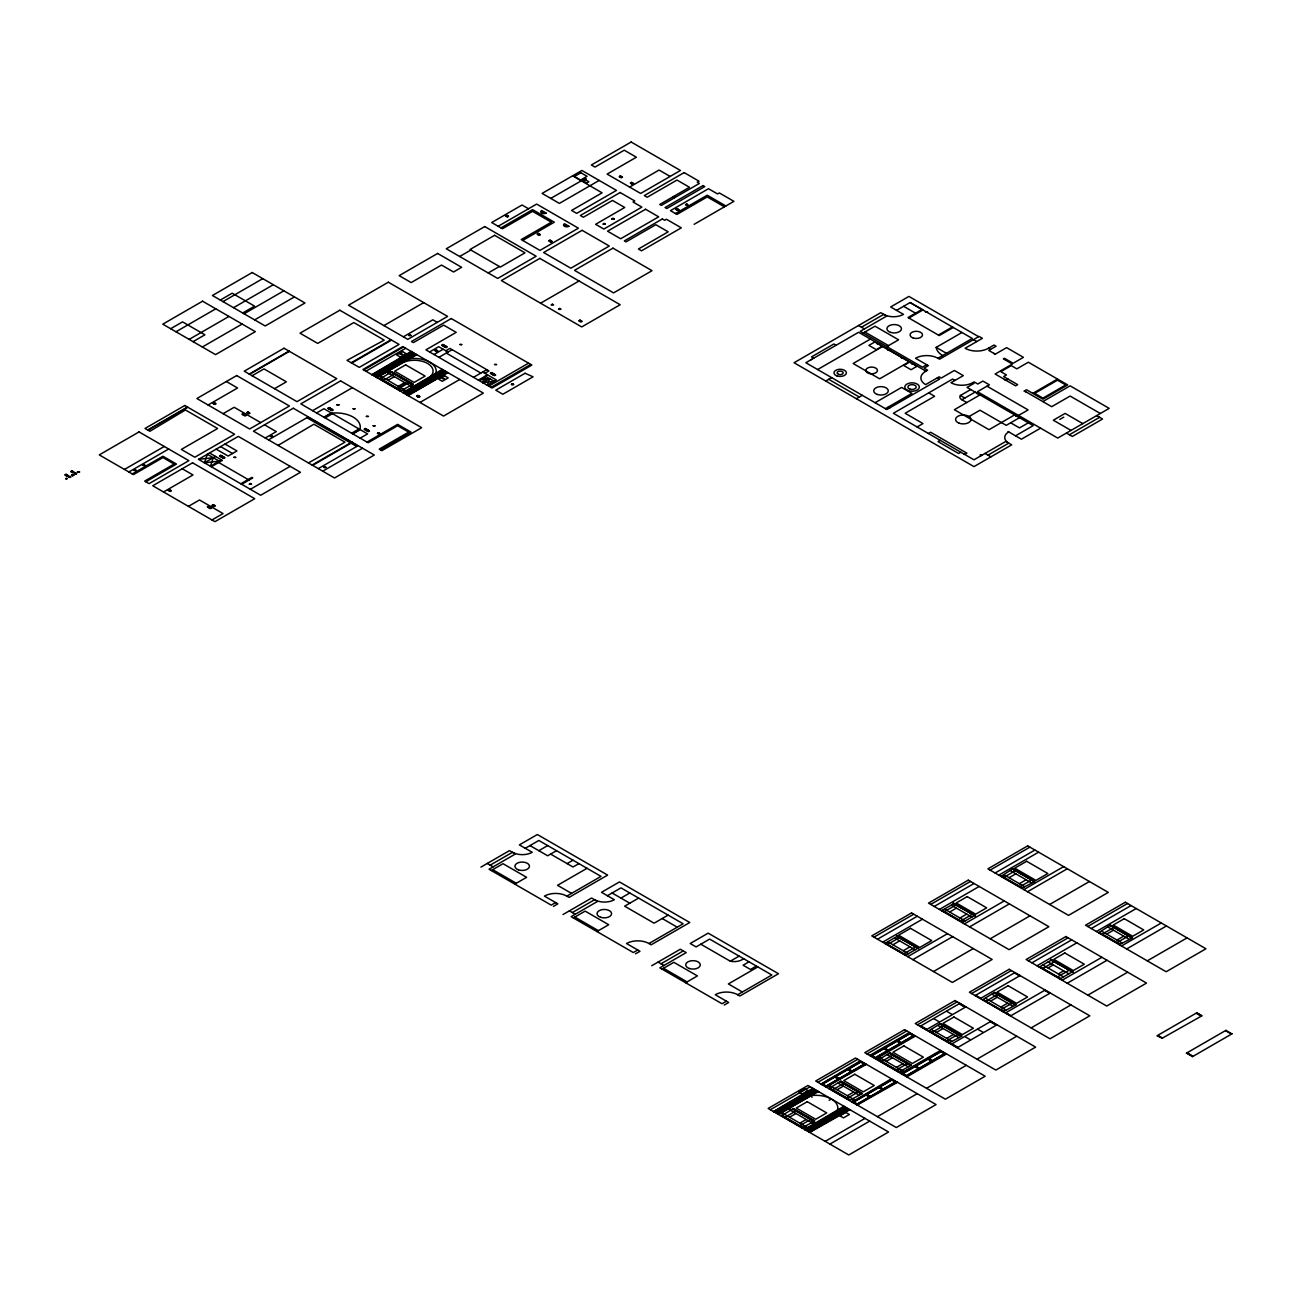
<?xml version="1.0" encoding="UTF-8"?>
<svg xmlns="http://www.w3.org/2000/svg" width="1297" height="1297" viewBox="0 0 1297 1297"><rect width="100%" height="100%" fill="white"/><g stroke="black" fill="none" stroke-linecap="round" stroke-linejoin="round"><path stroke-width="1.5" d="M375.563 374.039L375.336 375.644L378.108 375.514M376.422 374.541L376.649 372.936L380.524 371.672L382.696 369.434L386.555 368.186L389.1 369.645L373.633 374.671L377.022 376.633L385.712 367.7L386.555 368.186M381.61 370.553L381.123 373.763M382.453 371.039L382.696 369.434L387.414 368.672L387.171 370.277M391.078 368.024L388.289 368.17L388.533 366.565M389.376 367.051L389.619 365.446L393.494 364.181L395.666 361.96L399.525 360.696L402.07 362.171L390.462 365.932L388.289 368.17L389.619 365.446L399.054 363.906L401.227 361.685M394.58 363.079L394.093 366.289M395.423 363.565L395.666 361.96L400.384 361.182L400.141 362.787M417.245 354.94L411.652 352.719L404.048 360.534L401.259 360.679L401.503 359.074M414.197 354.194L405.977 359.918L401.259 360.679L402.589 357.956L412.495 353.206M413.095 355.297L413.338 353.692L407.534 355.589L407.063 358.799M408.393 356.075L408.62 354.47L413.338 353.692L412.008 356.416L402.589 357.956L400.416 360.193M406.658 392.002L406.415 393.607L409.204 393.461M407.501 392.488L407.744 390.883L417.666 386.133M412.219 391.726L412.705 388.5M413.548 389.003L413.792 387.398L418.509 386.619L418.266 388.225L404.729 392.618L408.117 394.58L446.136 372.628L448.34 372.888M419.628 384.512L419.385 386.117L422.173 385.971M420.471 384.998L420.714 383.393L430.62 378.643M425.189 384.236L425.675 381.026M426.518 381.513L426.762 379.908L431.463 379.146L431.236 380.751M432.598 377.022L432.355 378.627L435.127 378.481M433.441 377.508L433.684 375.903L437.543 374.655L439.715 372.417L443.59 371.153L446.136 372.628L430.653 377.654L434.057 379.599L442.747 370.666L443.59 371.153M438.159 376.746L438.629 373.536M439.472 374.022L439.715 372.417L444.433 371.655L444.19 373.26M777.179 1110.881L776.935 1112.486L779.708 1112.356M778.022 1111.367L778.265 1109.762L782.123 1108.513L784.296 1106.276L788.171 1105.028L790.716 1106.487L775.233 1111.513L778.622 1113.458L787.328 1104.525L788.171 1105.028M782.74 1110.605L783.21 1107.395M784.053 1107.881L784.296 1106.276L789.014 1105.514L788.771 1107.119M792.678 1104.866L789.905 1104.995L790.132 1103.39M790.992 1103.877L791.235 1102.272L795.093 1101.023L797.266 1098.786L801.141 1097.538L803.67 1098.997L792.078 1102.774L789.905 1104.995L794.623 1104.233L802.827 1098.51M795.71 1103.115L796.18 1099.905M797.023 1100.391L799.195 1098.17L801.984 1098.024L800.654 1100.748L791.235 1102.272L789.905 1104.995L793.764 1103.747L797.266 1098.786L801.984 1098.024L801.741 1099.629M818.845 1091.766L813.251 1089.561L805.648 1097.375L802.859 1097.505L803.102 1095.9M803.945 1096.403L804.189 1094.798L814.094 1090.047M808.663 1095.625L809.15 1092.414M809.993 1092.901L810.236 1091.296L814.938 1090.534L814.711 1092.139M808.274 1128.828L808.031 1130.433L810.803 1130.303M809.117 1129.314L809.36 1127.709L819.266 1122.975M813.835 1128.552L814.305 1125.342M815.148 1125.828L815.391 1124.223L820.109 1123.461L819.866 1125.066L806.329 1129.46L809.717 1131.422L818.407 1122.489L821.795 1124.434L819.866 1125.066M821.228 1121.338L820.985 1122.943L823.773 1122.813M822.087 1121.84L822.314 1120.235L832.236 1115.485M826.789 1121.062L827.275 1117.852M828.118 1118.338L828.361 1116.733L833.079 1115.971L832.836 1117.576M834.198 1113.864L833.955 1115.469L836.743 1115.323M835.041 1114.35L835.284 1112.745L845.19 1107.995M839.759 1113.572L840.245 1110.362M841.088 1110.864L841.331 1109.259L846.033 1108.481L845.806 1110.086M380.28 373.277L380.037 374.882L376.179 376.146M386.328 369.791L386.084 371.396L382.21 372.644L380.037 374.882L375.336 375.644L376.649 372.936L386.084 371.396L388.257 369.159M393.25 365.786L393.007 367.391L389.149 368.656L386.603 367.181M399.298 362.301L399.054 363.906L395.18 365.17L393.007 367.391L388.289 368.17L392.634 363.695L400.384 361.182L399.054 363.906L396.266 364.052M406.22 358.312L405.977 359.918L402.102 361.166M412.251 354.811L412.008 356.416L409.236 356.562M411.376 391.224L411.133 392.829L407.274 394.093M417.423 387.738L417.18 389.343L413.305 390.608L411.133 392.829L406.415 393.607L407.744 390.883L417.18 389.343L419.353 387.122M424.346 383.75L424.103 385.355L420.228 386.603M430.377 380.248L430.15 381.853L426.275 383.118L424.103 385.355L419.385 386.117L420.714 383.393L430.15 381.853L432.323 379.632M437.3 376.26L437.073 377.865L433.198 379.113M445.276 372.142L443.104 374.379L443.347 372.774M781.88 1110.119L781.653 1111.724L777.778 1112.972M787.928 1106.633L787.684 1108.238L783.826 1109.486L781.653 1111.724L776.935 1112.486L778.265 1109.762L787.684 1108.238L789.857 1106.001M794.85 1102.628L794.623 1104.233L790.748 1105.498M800.898 1099.143L800.654 1100.748L797.882 1100.877M807.82 1095.138L807.577 1096.743L803.718 1098.008M813.868 1091.652L813.624 1093.258L809.75 1094.506L807.577 1096.743L802.859 1097.505L804.189 1094.798L813.624 1093.258L815.797 1091.02M812.976 1128.066L812.749 1129.671L808.874 1130.919M819.023 1124.58L818.78 1126.185L814.921 1127.433L812.749 1129.671L808.031 1130.433L809.36 1127.709L818.78 1126.185L820.952 1123.948M825.946 1120.576L825.703 1122.181L821.844 1123.445L819.299 1121.97L834.765 1116.944L831.377 1114.998L822.687 1123.932L821.844 1123.445M831.993 1117.09L831.75 1118.695L827.875 1119.943L825.703 1122.181L820.985 1122.943L822.314 1120.235L831.75 1118.695L833.922 1116.458M838.916 1113.085L838.673 1114.69L834.798 1115.955M844.947 1109.6L844.72 1111.205L840.845 1112.469L838.673 1114.69L833.955 1115.469L835.284 1112.745L844.72 1111.205L846.892 1108.967M222.63 457.63L222.792 456.706L221.9 457.209L223.506 457.128L221.9 457.209M445.925 347.45L446.087 346.51M491.514 372.742L490.639 373.26L492.244 373.163L490.639 373.26M550.917 241.923L551.079 240.999L550.204 241.518L551.809 241.42M204.472 462.802L207.342 454.258L219.274 461.148L204.472 462.802L215.529 456.431M926.139 1029.834L965.925 1006.861M928.344 1031.099L940.438 1023.625L961.952 1036.044L948.982 1043.015M920.092 1026.332L959.877 1003.375M957.235 1047.781L997.02 1024.808M980.305 998.56L1020.091 975.587M982.51 999.841L994.588 992.351L1016.102 1004.77L1003.148 1011.741M951.187 1044.296L990.973 1021.323M1014.919 972.604L975.149 995.577M1010.509 1015.989L1050.294 993.032M1045.139 990.049L1005.353 1013.022M1162.42 1038.103L1157.037 1035.768L1196.823 1012.795L1201.979 1015.778L1162.42 1038.103L1158.14 1035.638M1192.365 1056.715L1232.15 1033.741M1186.317 1053.229L1226.103 1030.256M482.792 382.68L485.305 376.13L494.141 381.237L482.792 382.68L489.715 378.692L487.218 385.241L496.346 379.956L482.646 372.044M390.478 365.932L400.384 361.182L397.595 361.328L392.164 366.905L389.83 367.278M405.361 357.81L402.589 357.956L401.259 360.679L407.534 355.589M402.346 359.561L413.338 353.692L410.565 353.838M779.124 1110.248L778.476 1111.594L780.794 1111.237L784.296 1106.276L787.084 1106.13M791.446 1104.104L792.094 1102.758M797.477 1100.618L798.141 1099.272L801.984 1098.024L799.811 1100.261L792.078 1102.758L794.25 1100.537L801.984 1098.024L797.623 1102.499L789.905 1104.995M810.836 1093.403L813.624 1093.258L814.938 1090.534L807.22 1093.047L802.859 1097.505L805.064 1095.268M777.746 1113.977L816.64 1091.507L805.032 1095.284L814.938 1090.534L812.165 1090.68M379.859 373.033L377.508 373.423L376.86 374.768L379.194 374.395L381.367 372.158L384.155 372.028M385.89 369.548L383.539 369.921L382.907 371.266L385.225 370.91L387.414 368.672L386.084 371.396L383.296 371.542M392.164 366.905L392.829 365.543M395.877 363.792L398.195 363.419L398.86 362.058M405.783 358.069L405.118 359.431L402.8 359.788M408.831 356.302L411.165 355.929L411.83 354.567M780.794 1111.237L782.966 1109L785.755 1108.854M787.506 1106.39L785.155 1106.763L784.507 1108.108L786.841 1107.751L789.014 1105.514L787.684 1108.238L784.912 1108.368M793.764 1103.747L794.429 1102.385M799.811 1100.261L800.476 1098.899M807.399 1094.895L806.734 1096.257L804.399 1096.63M810.447 1093.128L812.765 1092.771L813.43 1091.409M443.104 374.379L444.433 371.655L441.661 371.785M379.664 379.178L391.759 371.688L413.273 384.107L400.303 391.094M371.866 374.671L411.198 351.438M402.962 392.618L442.293 369.402M781.28 1116.02L793.359 1108.53L814.873 1120.948L801.903 1127.92M773.466 1111.513L812.814 1088.28M828.799 1088.572L840.878 1081.098L862.392 1093.517L849.438 1100.488M820.985 1084.065L860.333 1060.849M804.562 1129.46L843.909 1106.228M875.702 1058.952L915.487 1035.979M877.907 1060.233L889.985 1052.742L911.499 1065.161L898.529 1072.133M869.655 1055.466L909.44 1032.493M852.08 1102.012L891.428 1078.796M906.781 1076.899L946.567 1053.926M900.75 1073.413L940.536 1050.44M407.728 392.602L410.744 390.867M411.165 391.11L408.15 392.845M413.759 389.116L416.791 387.381M417.212 387.625L414.181 389.359M420.682 385.112L423.714 383.377M424.135 383.62L421.103 385.371M426.729 381.626L429.745 379.891M430.166 380.134L427.151 381.869M433.652 377.638L436.667 375.887M437.089 376.13L434.073 377.881M439.699 374.136L442.715 372.401M443.136 372.644L440.121 374.395M809.328 1129.444L812.344 1127.693M812.765 1127.936L809.75 1129.687M815.375 1125.958L818.391 1124.207M818.812 1124.45L815.797 1126.201M822.298 1121.954L825.314 1120.219M825.735 1120.462L822.72 1122.197M828.329 1118.468L831.361 1116.717M831.782 1116.96L828.751 1118.711M835.252 1114.463L838.284 1112.729M838.705 1112.972L835.673 1114.707M841.299 1110.978L844.315 1109.243M844.736 1109.486L841.721 1111.221M65.32 474.734L66.617 474.734M67.687 475.723L67.12 475.95M67.233 478.463L65.644 478.771L66.779 479.128M69.017 476.874L69.876 476.793M134.434 470.26L135.731 470.26M213.178 403.027L214.491 403.027M214.443 403.432L215.545 403.626M168.61 490.007L169.923 490.007M242.458 413.97L243.771 413.97M243.512 414.57L244.809 414.57M244.566 415.186L245.879 415.186M247.192 412.446L248.051 412.349M219.955 455.766L221.252 455.766M222.322 456.382L220.847 456.349M270.797 436.278L272.111 436.278M272.078 436.684L271.543 436.894M207.763 506.657L209.076 506.657M209.66 507.727L210.292 507.662M212.497 505.133L213.048 505.019M328.352 408.036L329.665 408.036M329.325 408.604L328.368 408.442M409.333 335.372L410.646 335.372M582.288 180.056L584.655 179.813M583.342 179.44L585.693 179.213M584.396 178.84L585.693 178.84M583.569 180.445L582.304 180.445M324.282 467.163L325.596 467.163M325.579 467.568L324.331 467.585M435.143 350.255L436.457 350.255M436.538 350.676L437.057 350.79M364.603 428.967L365.916 428.967M442.212 344.986L443.509 344.986M364.619 429.372L366.97 429.583M366.954 429.972L365.689 429.972M444.547 345.991L444.158 346.169M619.658 176.408L620.955 176.408M417.115 395.893L418.412 395.893M419.482 396.882L418.169 396.882M630.845 182.861L632.142 182.861M631.639 183.461L633.212 183.477M603.51 223.943L604.807 223.943M483.716 378.302L485.029 378.302M484.511 378.902L486.083 378.919M492.86 374.233L494.173 374.233M560.401 309.351L559.785 309.578M676.207 209.06L677.52 209.06M678.574 210.049L677.277 210.049M579.24 320.618L580.553 320.618M379.194 374.395L382.696 369.434L385.468 369.305M385.241 370.91L387.414 368.672L384.625 368.818M397.595 361.328L399.525 360.696M398.211 363.419L400.384 361.182L396.023 365.657L388.289 368.17M411.165 355.929L413.338 353.692L408.977 358.167L401.259 360.679M786.841 1107.735L789.014 1105.514L786.225 1105.644M812.765 1092.771L814.938 1090.534L810.593 1095.008L802.859 1097.505M374.476 375.157L376.649 372.936L379.437 372.79M387.446 367.683L389.619 365.446L392.407 365.3M404.048 360.534L402.962 361.652L399.557 359.691M405.572 393.121L407.744 390.883L410.533 390.737M418.542 385.631L420.714 383.393L423.503 383.247M431.512 378.14L433.684 375.903L443.104 374.379L439.245 375.627L437.073 377.865L432.355 378.627L433.684 375.903L436.457 375.757M776.092 1111.999L778.265 1109.762L781.037 1109.632M788.203 1104.023L794.007 1102.142M799.195 1098.17L801.141 1097.538M802.016 1097.019L804.189 1094.798L806.961 1094.652M805.648 1097.375L804.562 1098.494L801.173 1096.532M807.172 1129.946L809.36 1127.709L812.133 1127.579M820.142 1122.456L822.314 1120.235L825.103 1120.089M833.112 1114.966L835.284 1112.745L838.057 1112.599M835.657 1116.441L844.347 1107.508L805.453 1129.963M243.836 414.375L243.479 414.521M443.412 345.44L442.99 345.456M677.147 209.644L678.574 209.676M492.86 374.606L495.243 374.833M65.839 478.528L66.698 478.317M169.745 490.542L170.977 490.623M821.876 1084.584L896.292 1127.547L936.077 1104.574L855.469 1058.028L815.683 1081.001L821.876 1084.584L860.77 1062.113M871.876 1055.726L909.878 1033.774M825.265 1086.546L864.159 1064.075M875.264 1057.671L913.266 1035.719M170.669 328.725L182.537 321.867L204.926 334.804L193.075 341.646M220.328 300.061L232.179 293.203L254.585 306.141L242.717 312.982M222.987 301.601L262.772 278.628M175.97 331.789L215.756 308.816M233.541 307.681L273.327 284.724M189.167 339.392L228.953 316.436M244.095 313.777L283.881 290.804M202.348 347.012L242.134 324.039M254.634 319.873L294.435 296.9M505.619 215.772L506.511 215.27M506.349 216.388L507.565 215.691M506.673 216.388L507.565 215.869M507.403 216.794L508.278 216.291M71.935 470.892L70.735 471.589L72.827 472.789L74.026 472.092L71.935 470.892L71.059 471.589M71.773 471.995L72.664 471.492M65.904 475.577L67.104 474.88M71.773 472.189L72.989 471.492M498.178 226.278L536.634 204.067L578.413 228.191L539.957 250.402L521.232 239.588L551.371 222.192L532.581 211.346L502.458 228.742L491.693 222.533L522.043 205.007L528.528 208.752M72.827 472.611L73.702 472.092M147.663 430.004L187.449 407.031M148.036 430.215L187.822 407.258M550.755 198.409L581.267 180.802M71.74 475.367L73.507 475.367L71.74 475.367L72.616 475.869M74.659 473.664L75.534 473.146M500.982 227.899L532.581 209.644L554.322 222.192L522.707 240.448M75.534 474.167L76.426 473.664M249.235 374.087L289.02 351.114M249.608 374.298L289.393 351.325M252.121 375.741L263.972 368.899L286.378 381.821L274.51 388.678M459.689 256.498L470.892 250.029M208.087 404.988L237.562 387.981L226.359 381.513M599.182 180.429L559.396 203.402L542.114 193.415L581.899 170.458L616.464 190.4L576.679 213.373L571.588 210.438L602.1 192.831L572.625 175.808M213.762 403.853L214.962 403.156M620.242 177.251L621.441 176.554M124.463 469.433L164.265 446.46M223.116 413.662L234.173 407.29L260.697 422.595M538.109 234.53L538.985 234.011M538.109 234.708L539.309 234.011M128.889 471.978L168.675 449.005M539.147 235.13L540.038 234.627M383.912 325.596L423.697 302.623M143.918 464.845L143.043 465.347L144.81 465.347M631.412 183.704L632.628 183.007M132.278 473.94L162.936 456.252L176.489 464.067L145.831 481.771M629.612 187.076L659.071 170.053L670.127 176.441M488.207 272.954L499.394 266.501M243.042 414.813L244.241 414.116M244.079 415.413L245.295 414.716M247.776 413.289L248.975 412.592M549.15 240.902L550.041 240.399M549.879 241.518L551.079 240.82M351.228 362.755L391.013 339.782M351.746 363.063L391.532 340.09M403.367 336.831L432.841 319.808L437.267 322.369M198.506 459.365L238.291 436.392L300.466 472.286L260.681 495.259L198.506 459.365L213.308 457.695L210.438 466.255L221.495 459.868M363.679 369.953L403.464 346.98M365.9 371.218L405.685 348.261M220.539 456.609L221.738 455.912M221.576 457.209L222.792 456.512M163.519 491.985L192.994 474.961L182.229 468.752M222.63 457.825L223.83 457.128M223.83 457.306L222.954 457.825L224.559 457.728M673.808 197.793L674.699 197.274M169.194 490.85L170.41 490.153M211.314 466.758L222.371 460.386L209.547 452.977M372.158 374.849L411.052 352.379M372.45 375.011L443.558 416.061L483.343 393.088L402.735 346.558L362.949 369.515L372.45 375.011L412.381 352.119M372.758 375.19L411.652 352.719L410.76 352.217M372.969 375.303L412.754 352.33M265.269 437.997L276.31 431.625L264.523 424.816M312.609 410.663L352.395 387.69M376.065 377.087L415.04 354.681L403.432 358.442M415.332 354.843L376.438 377.314M268.511 439.878L307.843 417.164L357.648 445.909L318.316 468.622M376.73 377.476L415.624 355.021M377.022 377.654L415.915 355.183M316.581 412.965L323.958 408.717L331.319 412.965L323.958 417.212M328.935 408.879L330.135 408.182M329.973 409.479L331.189 408.782M429.599 351.973L438.726 346.688L448.016 352.054M676.791 209.903L677.991 209.206M685.789 204.699L686.68 204.196M331.902 409.398L330.297 409.479M331.027 410.095L332.227 409.398M442.78 345.813L443.996 345.115M383.507 380.378L394.256 374.152M686.68 205.218L687.556 204.699M435.727 351.098L436.943 350.401M443.833 346.429L445.033 345.732M675.478 213.551L707.238 195.215L725.85 205.964M444.871 347.029L446.087 346.331M324.25 417.391L331.61 413.143A24.416 14.089 0 0 1 359.901 429.469L352.541 433.717M387.916 380.378L394.256 376.714M434.025 354.519L443.152 349.25M325.125 417.893L332.502 413.646M278.077 445.406L313.89 424.216L344.986 442.164L308.443 462.932M445.811 350.774L449.929 348.39L488.985 370.942L484.851 373.325M438.889 357.324L452.15 349.671M188.422 506.349L199.479 499.977L223.052 513.58L211.995 519.967M540.59 303.206L579.046 280.995M398.244 386.328L404.583 382.664M396.687 389.003L408.782 382.031M398.244 388.873L408.993 382.664M240.788 483.781L251.845 477.393L252.737 477.912L241.68 484.284M694.122 224.316L733.907 201.343L719.316 192.929L717.549 193.95L708.486 188.714L670.468 210.665L676.953 214.41L707.238 196.917L724.326 206.79M403.254 392.796L442.147 370.326M403.545 392.959L442.439 370.504M403.837 393.137L442.747 370.666L441.855 370.164M208.347 507.5L209.563 506.803M209.401 508.1L210.6 507.403M213.081 505.976L214.281 505.279M407.242 395.082L416.807 385.647L420.196 387.608L418.266 388.225M407.534 395.261L446.427 372.79M407.825 395.439L446.719 372.969M408.117 395.601L447.011 373.131M250.37 489.309L290.155 466.336M351.649 433.214L359.026 428.967M352.833 433.895L360.209 429.647L367.57 433.895L360.209 438.143M417.683 396.736L418.899 396.039M365.187 429.81L366.386 429.112M366.224 430.409L367.44 429.712M368.153 430.328L366.548 430.409M367.278 431.026L368.478 430.328M368.316 431.431L368.478 430.507M419.969 402.443L459.754 379.47M312.123 465.056L351.909 442.082M312.642 465.347L352.427 442.39M473.502 377.33L486.764 369.661M366.986 442.066L397.628 424.362L411.036 432.112L380.394 449.8M487.51 374.849L478.366 380.134L489.715 378.692M579.824 321.461L581.04 320.764M322.726 471.184L362.512 448.211M491.352 373.86L492.568 373.163M484.3 379.146L485.5 378.448M492.406 374.46L493.606 373.763M493.444 375.076L494.66 374.379M488.758 386.133L528.544 363.16M490.979 387.398L530.765 364.441M861.467 327.217L883.711 314.377A13.959 8.058 0 0 0 903.458 314.377L890.65 306.967L908.921 296.413L978.619 336.669M896.535 310.372L910.089 302.558L972.28 338.452L937.942 358.264A15.84 9.144 0 0 0 915.552 358.264L928.36 365.673L924.096 368.137L927.631 370.18L925.636 371.331A16.261 9.387 0 0 0 925.636 384.609L939.125 376.811L941.265 378.043L954.381 370.472L963.298 375.627L950.993 382.728A15.532 8.966 0 0 0 972.799 382.647L974.128 381.885L977.808 384.009L982.883 381.075L989.368 384.82L977.435 391.71L1057.752 438.078L1109.178 408.377L1070.122 385.841L1042.869 401.567M863.235 333.005L875.021 326.195L898.594 339.814L886.808 346.607M817.613 369.548L870.384 339.084M922.021 309.448L908.03 317.522L939.255 335.566L953.279 327.476M908.905 318.041L922.913 309.951L910.089 302.541M825.735 381.026L831.62 377.622M938.38 335.048L952.371 326.974M942.66 355.556A22.681 13.1 0 0 1 936.175 347.385L961.952 332.502M856.377 398.73L862.278 395.326M926.739 364.733L922.475 367.197L860.284 331.302L886.662 316.079L880.776 312.674L794.056 362.738L973.982 466.612L1011.692 444.839L1005.807 441.434L973.982 459.803L893.374 413.273L952.614 379.064L954.965 380.426M875.102 402.719L901.626 387.414L911.937 393.364L885.397 408.685M937.942 358.264L939.563 359.204L979.057 336.409L982.38 338.322L965.13 348.277A16.456 9.501 0 0 0 988.411 348.277L994.021 345.034L996.08 346.234L988.784 350.449L995.269 354.194M993.794 353.335L994.977 354.357L1006.618 347.628L1023.414 357.34L1013.103 363.29L1004.397 358.264L1003.375 358.864L1012.357 364.052L995.123 374.006L1015.6 385.841L1017.659 384.642L1003.667 376.568L1006.472 374.946L1000.798 371.672L1011.255 365.624L1016.848 368.867L1028.343 362.22L1067.69 384.933L1042.934 399.233L1026.511 389.749L1024.144 391.11L1025.911 391.791M966.751 402.556L961.888 399.752A6.534 3.778 0 0 1 960.412 395.488L970.74 389.538M961.888 399.752L975.149 392.083M917.092 426.972L922.978 423.568L905.144 413.273L934.618 396.266L928.733 392.861M1004.397 379.373L1005.58 380.394L1007.947 379.032M980.013 394.888L954.381 409.706L989.011 429.696L1014.643 414.894M928.425 433.522L930.646 432.241L966.897 453.172L964.676 454.453M967.643 417.358L980.013 410.209L1006.245 425.351L1019.507 417.699M940.228 440.332L938.023 441.596L958.645 453.512L960.866 452.231M1032.769 393.364L1057.525 379.064M1018.534 415.445L1028.116 409.917L987.001 386.182M963.947 454.031L964.319 454.242M1028.343 422.806L1019.507 427.913L1010.671 422.806M1015.535 435.824L1033.206 425.611L967.043 387.414L974.047 383.361L972.799 382.647M987.974 455.134L1008.758 443.136A13.748 7.944 0 0 1 1008.742 431.901M1040.583 428.156L1021.42 439.213L1008.012 431.479M1059.795 419.45L1063.783 417.148M1069.393 434.754L1099.597 417.31M480.928 867.109L509.51 850.605L515.395 853.993L489.034 869.233L551.209 905.128L555.635 902.582M490.201 865.148L512.461 852.291A13.959 8.058 0 0 0 532.208 852.291L519.384 844.898L537.363 834.522L607.644 875.102L569.043 897.394L566.838 896.114A15.84 9.144 0 0 0 544.432 896.114L557.84 903.847L553.414 906.408M525.269 848.303L538.839 840.472L601.014 876.383L566.838 896.114M491.239 870.498L503.025 863.705L526.598 877.307L514.812 884.116M538.839 850.686L547.674 845.579M556.51 850.686L547.674 855.793L529.987 845.579M567.097 863.607L572.998 860.203M578.916 863.607L573.015 867.012L550.625 854.091M587.022 868.293L557.548 885.316L571.539 893.39M563.044 914.515L591.627 898.01L597.528 901.415L571.15 916.639L633.325 952.549L637.751 949.988M572.317 912.553L594.577 899.713A13.959 8.058 0 0 0 614.324 899.713L601.5 892.304L619.48 881.928L689.761 922.507L651.159 944.8L648.954 943.519A15.84 9.144 0 0 0 626.548 943.519L639.956 951.268L635.546 953.814M607.401 895.708L620.955 887.878L683.13 923.788L648.954 943.519M573.355 917.919L585.142 911.11L608.715 924.729L596.928 931.522M620.955 898.091L629.791 892.985M638.643 898.091L624.635 906.181L654.11 923.188L668.101 915.115M651.743 965.73L680.325 949.226L686.226 952.614L659.849 967.854L722.024 1003.748L726.45 1001.203M661.032 963.768L683.276 950.928M662.054 969.118L673.84 962.325L697.429 975.928L685.627 982.737M700.818 944.2L730.276 961.207L739.128 956.116M749.001 961.807L743.1 965.211L750.477 969.459L756.362 966.07M757.837 966.913L728.363 983.937L742.37 992.01M737.653 994.734L771.845 975.004L709.654 939.093L696.1 946.923L690.199 943.519L708.178 933.143L778.476 973.723L739.857 996.015L737.653 994.734A15.84 9.144 0 0 0 715.247 994.734L728.655 1002.484L724.245 1005.029M873.967 937.164L913.753 914.19M930.711 904.414L970.496 881.441M990.114 870.109L1029.899 847.152M877.485 939.223L917.271 916.249M934.245 906.457L974.031 883.484M995.107 873.011L1034.893 850.038M882.657 942.189L922.443 919.216M939.401 909.44L979.186 886.467M998.803 875.135L1038.589 852.161M884.878 943.47L896.73 936.612L918.762 948.561L896.665 935.802L896.73 936.612M941.606 910.705L953.473 903.863L975.506 915.812L953.392 903.052L953.473 903.863M1001.008 876.415L1012.811 868.747L1034.909 881.522L1021.647 888.315M887.748 944.362L898.951 937.893M944.475 911.596L955.678 905.144M1003.894 877.307L1015.081 870.838M892.903 944.783L899.68 940.876M949.647 912.034L956.424 908.111M1009.05 877.729L1015.827 873.821M903.215 950.733L909.991 946.826M959.958 917.984L966.735 914.077M1019.361 883.679L1026.138 879.771M903.96 953.717L915.163 947.248M960.688 920.967L971.891 914.498M1020.107 886.662L1031.293 880.193M905.501 955.37L917.368 948.529M962.244 922.621L974.096 915.763M907.705 956.651L947.507 933.678M964.449 923.902L1004.235 900.929M1023.852 889.596L1063.637 866.623M1027.532 891.72L1067.334 868.747M912.877 959.634L952.663 936.661M969.605 926.869L1009.39 903.896M933.516 971.534L973.301 948.561M990.243 938.785L1030.029 915.812M1049.662 904.479L1089.448 881.506M770.369 1109.713L810.155 1086.756M817.888 1082.282L857.69 1059.309M866.996 1053.926L906.781 1030.953M917.449 1024.808L957.235 1001.835M971.599 993.534L1011.401 970.561M1028.343 960.785L1068.128 937.812M1087.745 926.48L1127.531 903.506M773.774 1111.675L848.773 1154.978L888.558 1132.005L807.95 1085.476L768.164 1108.449L773.774 1111.675L812.668 1089.221M821.293 1084.243L860.187 1061.773M871.276 1055.385L909.294 1033.433M1031.877 962.828L1071.662 939.855M1091.28 928.522L1131.065 905.565M774.358 1112.015L813.251 1089.561L773.904 1111.756M860.478 1061.951L821.439 1084.324M871.568 1055.547L909.586 1033.596M778.038 1114.139L816.932 1091.685M825.557 1086.708L864.467 1064.253M875.556 1057.849L913.558 1035.898M778.33 1114.318L817.223 1091.847M825.865 1086.886L864.759 1064.415M875.848 1058.012L913.866 1036.06M778.622 1114.48L817.532 1092.025M826.14 1087.048L866.38 1064.334M1037.033 965.795L1076.818 942.838M1096.435 931.505L1136.221 908.532M1039.237 967.076L1051.105 960.234L1073.138 972.183L1051.04 959.423L1051.105 960.234M1098.656 932.786L1110.443 925.118L1132.54 937.877L1119.279 944.686M785.107 1117.203L795.872 1110.994M832.625 1089.772L843.39 1083.562M881.733 1061.416L892.498 1055.207M931.959 1032.428L943.162 1025.959M986.125 1001.154L997.328 994.686M1042.853 968.405L1054.056 961.936M1102.255 934.099L1113.458 927.631M789.533 1117.203L795.872 1113.556M837.051 1089.772L843.39 1086.108M886.159 1061.416L892.498 1057.752M936.385 1032.428L943.162 1028.505M990.535 1001.154L997.328 997.231M1048.008 967.967L1053.31 964.903M1106.681 934.099L1113.458 930.192M829.156 1100.261L831.361 1098.997M799.844 1123.153L806.183 1119.506M847.363 1095.722L853.702 1092.058M896.47 1067.366L902.809 1063.718M946.697 1038.378L953.473 1034.471M1000.862 1007.104L1007.639 1003.197M1058.32 973.934L1063.637 970.869M1116.993 940.049L1123.769 936.142M799.844 1125.715L810.593 1119.506M847.363 1098.283L858.128 1092.058M896.47 1069.928L907.235 1063.718M946.697 1040.924L957.899 1034.471M1000.862 1009.666L1012.049 1003.197M1057.59 976.9L1068.793 970.432M1116.993 942.611L1128.195 936.142M1059.876 978.992L1071.744 972.134M1062.081 980.256L1101.866 957.299M1121.483 945.967L1161.269 922.994M843.763 1107.168L804.853 1129.622M891.282 1079.736L852.388 1102.191M940.39 1051.381L902.372 1073.332M805.161 1129.8L844.055 1107.33M852.68 1102.369L891.574 1079.898M940.682 1051.543L902.08 1073.154M852.972 1102.531L891.866 1080.077M940.974 1051.721L902.955 1073.673L907.235 1076.137M808.842 1131.924L847.735 1109.47L832.269 1114.48L835.657 1116.441M856.36 1104.493L895.254 1082.022M906.36 1075.635L944.362 1053.683M809.133 1132.103L848.027 1109.632M856.652 1104.655L895.546 1082.201M906.652 1075.797L944.654 1053.845M809.425 1132.265L848.319 1109.81M856.944 1104.833L895.854 1082.363M906.943 1075.975L944.962 1054.023M1067.236 983.239L1107.022 960.266M1126.655 948.95L1166.441 925.977M809.717 1132.427L849.94 1109.713M857.236 1104.995L897.475 1082.282M825.184 1141.36L864.969 1118.403M829.918 1144.084L869.703 1121.111M877.437 1116.652L917.222 1093.679M926.544 1088.296L966.33 1065.323M976.981 1059.179L1016.767 1036.206M1031.147 1027.905L1070.933 1004.932M1087.891 995.139L1127.677 972.183M1147.294 960.85L1187.079 937.877M743.732 958.775L742.062 959.731A11.187 6.453 0 0 1 730.276 961.207M169.712 490.525L169.096 490.477M66.212 475.318L67.687 475.351M365.576 429.534L366.678 429.404M212.497 505.506L214.864 505.749M582.661 179.845L583.374 179.829M559.607 308.864L560.401 308.978M581.623 321.218L580.002 321.218M213.227 403.432L214.118 403.594M248.051 412.916L248.765 412.835M329.795 408.458L330.719 408.652M417.829 396.379L419.482 396.509M436.635 350.66L437.511 350.871M779.108 1110.248L781.459 1109.875M621.571 176.927L622.025 177.024M69.065 477.296L69.86 477.474M445.195 347.029L446.817 346.931M411.408 354.324L408.62 354.47L405.977 359.918L403.189 360.047M404.518 357.324L410.079 357.048M391.564 364.814L397.125 364.538M390.235 367.537L393.007 367.391L395.666 361.96L398.438 361.814M378.594 372.304L381.367 372.158L380.037 374.882L377.265 375.028M442.504 372.271L439.715 372.417L437.073 377.865L434.284 377.994M440.332 374.509L443.104 374.379M435.614 375.271L441.175 374.995M428.691 379.275L431.463 379.146L430.15 381.853L427.362 381.999M429.534 379.762L426.762 379.908L424.103 385.355L421.314 385.485M422.644 382.761L428.205 382.485M415.721 386.765L418.509 386.619L417.18 389.343L414.392 389.489M416.564 387.252L413.792 387.398L411.133 392.829L408.36 392.975M409.69 390.251L415.251 389.975M813.008 1091.166L810.236 1091.296L807.577 1096.743L804.805 1096.889M811.679 1093.89L806.118 1094.165M800.054 1098.656L797.266 1098.786L794.623 1104.233L791.835 1104.379M793.164 1101.656L798.725 1101.38M780.194 1109.146L782.966 1109L781.653 1111.724L778.865 1111.853M843.261 1108.627L846.033 1108.481L844.72 1111.205L841.931 1111.351M844.104 1109.113L841.331 1109.259L838.673 1114.69L835.884 1114.836M837.213 1112.113L842.774 1111.837M830.291 1116.117L833.079 1115.971L831.75 1118.695L828.961 1118.841M831.134 1116.604L828.361 1116.733L825.703 1122.181L822.93 1122.327M824.26 1119.603L829.821 1119.327M817.337 1123.607L820.109 1123.461L818.78 1126.185L816.008 1126.315M818.18 1124.094L815.391 1124.223L812.749 1129.671L809.96 1129.817M811.29 1127.093L816.851 1126.817M973.463 339.636L976.771 341.549M988.411 348.277L990.486 349.46M1100.326 413.484L1070.122 396.055L1051.689 406.691L1024.435 390.948M1096.646 415.607L1102.547 419.012L1072.343 436.457L1066.442 433.052M903.604 306.287L915.536 313.193M1082.8 423.616L1065.113 413.403L1053.326 420.212L1071.014 430.409M936.175 347.385L946.486 353.335M858.517 325.515L864.418 328.919M864.937 332.032L888.51 345.634M925.928 371.153L858.598 332.275L805.842 362.738L886.889 409.528L939.644 379.064L937.423 377.8M960.412 395.488L964.838 398.049M583.909 178.97L585.125 179.667M582.872 179.586L584.072 180.283M836.127 345.261L833.906 343.981L811.517 356.902L813.722 358.183M985.023 453.431L990.924 456.836M981.926 455.215L980.094 455.004L981.197 455.636M811.727 359.334L810.998 359.755M888.348 406.982L889.823 407.825M828.686 379.324L859.327 397.028M445.763 346.331L444.158 346.429L444.871 346.834M446.249 353.076L480.879 373.066M411.052 351.698L416.807 355.021M442.147 369.645L447.903 372.969M410.906 351.957L416.369 355.102M442.001 369.904L447.449 373.05M399.265 359.869L402.67 361.831M430.361 377.816L433.749 379.778M398.973 360.031L402.362 361.993M430.069 377.994L433.457 379.94M389.149 368.656L389.992 369.142M386.311 367.359L389.7 369.305M417.391 385.306L420.795 387.268M386.003 367.521L389.392 369.483M417.099 385.468L420.487 387.43M391.613 371.947L412.835 384.204M388.143 370.115L412.381 384.285M391.305 372.45L411.943 384.366M387.479 371.607L390.138 373.131M410.76 385.047L413.419 386.587M387.187 371.785L389.846 373.309M410.468 385.225L413.127 386.749M386.895 371.947L389.538 373.471M410.176 385.387L412.835 386.928M386.603 372.126L412.527 387.09M380.118 375.854L406.042 390.835M379.826 376.033L382.469 377.557M403.108 389.473L405.75 390.997M379.518 376.195L382.177 377.735M402.8 389.635L405.458 391.175M379.227 376.373L381.885 377.897M402.508 389.813L405.167 391.337M380.556 378.675L401.178 390.575M373.341 374.849L376.73 376.795M380.264 378.837L400.886 390.754M404.437 392.796L407.825 394.758M373.05 375.011L376.438 376.973M379.972 379.016L400.595 390.916M404.145 392.959L407.534 394.92M331.61 413.143L359.901 429.469M306.886 417.715L356.691 446.46M1012.827 869.022L1034.439 881.506M1110.459 925.393L1132.07 937.877M1012.86 869.298L1033.968 881.49M1110.491 925.669L1131.616 937.861M1010.671 870.838L1031.293 882.754M1108.303 927.209L1128.941 939.125M1003.894 874.745L1024.517 886.662M1101.526 931.116L1122.148 943.032M1001.673 876.026L1022.312 887.942M1099.321 932.397L1119.943 944.313M1001.235 876.286L1022.085 888.072M1098.867 932.656L1119.716 944.443M225.03 444.044L236.962 450.934L228.126 456.041L216.177 449.151M220.603 446.606L232.536 453.496M1196.742 1013.006L1201.606 1015.81M1196.677 1013.216L1201.233 1015.859M1196.596 1013.427L1200.876 1015.908M1226.038 1030.466L1231.777 1033.79M1225.892 1030.888L1231.048 1033.871M217.799 461.991L249.04 480.036M953.425 903.328L975.036 915.795M1051.056 959.699L1072.668 972.166M951.268 905.144L971.891 917.044M1048.154 961.936L1068.793 973.836M1042.853 965L1063.491 976.9M944.475 909.051L965.114 920.967M942.271 910.332L962.909 922.232M1039.902 966.703L1060.541 978.603M941.833 910.575L962.682 922.362M1039.464 966.946L1060.314 978.732M1157.767 1035.671L1162.339 1038.313M1187.42 1053.099L1192.591 1056.066M1187.063 1053.132L1192.51 1056.293M1186.69 1053.18L1192.429 1056.504M1014.854 972.831L1019.718 975.636M1045.058 990.26L1049.922 993.064M1014.773 973.042L1019.345 975.668M1044.993 990.47L1049.549 993.113M896.681 936.077L918.292 948.561M994.523 992.562L1015.746 1004.818M994.377 992.983L1015 1004.899M894.525 937.893L915.163 949.809M992.156 994.264L1012.795 1006.164M887.748 941.8L908.37 953.717M985.38 998.171L1006.018 1010.087M885.316 943.211L906.165 954.997M975.879 995.496L980.451 998.139M982.948 999.582L1003.797 1011.368M1006.083 1012.925L1010.655 1015.567M885.089 943.341L905.728 955.241M975.506 995.545L980.37 998.35M982.737 999.711L1003.359 1011.611M1005.726 1012.973L1010.59 1015.778M959.812 1003.586L965.552 1006.894M990.908 1021.533L996.647 1024.857M959.731 1003.797L965.179 1006.942M990.827 1021.744L996.274 1024.889M959.667 1004.008L964.822 1006.991M990.746 1021.955L995.918 1024.938M946.842 1011.417L951.998 1014.384M977.938 1029.364L983.094 1032.331M934.018 1018.81L939.174 1021.793M965.114 1036.757L970.269 1039.74M940.357 1023.836L961.58 1036.076M940.276 1024.046L961.207 1036.125M940.212 1024.257L960.834 1036.173M938.007 1025.538L958.629 1037.438M931.214 1029.445L951.852 1041.361M921.194 1026.219L926.366 1029.186M929.009 1030.726L949.647 1042.626M952.29 1044.166L957.445 1047.133M920.838 1026.251L926.285 1029.396M928.782 1030.856L949.42 1042.756M951.917 1044.198L957.381 1047.36M920.465 1026.3L926.204 1029.607M928.571 1030.969L949.193 1042.885M951.56 1044.247L957.299 1047.571M909.294 1032.752L915.034 1036.06M940.39 1050.7L946.129 1054.023M909.148 1032.996L914.596 1036.157M940.244 1050.959L945.691 1054.104M909.002 1033.255L914.158 1036.238M940.098 1051.202L945.254 1054.185M897.8 1040.745L901.188 1042.707M928.895 1058.692L932.284 1060.654M897.508 1040.924L900.896 1042.869M928.603 1058.871L931.992 1060.816M897.216 1041.086L900.604 1043.047M928.312 1059.033L931.7 1060.995M896.924 1041.264L900.313 1043.21M928.004 1059.211L931.408 1061.157M662.216 918.519L677.245 927.193M884.83 1048.235L888.218 1050.181M915.925 1066.183L919.314 1068.144M884.538 1048.398L887.926 1050.359M915.633 1066.361L919.022 1068.306M884.246 1048.576L887.634 1050.521M915.342 1066.523L918.73 1068.485M883.954 1048.738L887.343 1050.7M915.05 1066.701L918.438 1068.647M889.839 1053.002L911.061 1065.242M612.103 892.985L629.791 903.198M889.693 1053.245L910.624 1065.323M889.547 1053.504L910.17 1065.421M887.343 1054.785L907.965 1066.685M878.345 1056.909L904.285 1071.889M878.053 1057.071L880.712 1058.611M901.334 1070.528L903.993 1072.052M877.761 1057.25L880.404 1058.774M901.042 1070.69L903.701 1072.23M877.469 1057.412L880.112 1058.952M900.75 1070.868L903.393 1072.392M870.984 1055.207L876.14 1058.19M878.782 1059.714L899.421 1071.63M870.53 1055.288L875.994 1058.433M878.491 1059.892L899.129 1071.792M901.626 1073.235L907.089 1076.397M870.092 1055.385L875.848 1058.692M878.199 1060.054L898.837 1071.971M901.188 1073.332L906.943 1076.64M860.187 1061.092L865.926 1064.415M891.282 1079.055L897.021 1082.363M860.041 1061.351L865.488 1064.497M891.136 1079.299L896.584 1082.444M859.895 1061.611L865.05 1064.594M890.99 1079.558L896.146 1082.541M848.692 1069.101L852.08 1071.046M879.788 1087.048L883.176 1089.01M848.4 1069.263L851.789 1071.225M879.496 1087.21L882.884 1089.172M848.108 1069.441L851.497 1071.387M879.204 1087.389L882.592 1089.35M847.816 1069.603L851.205 1071.565M878.912 1087.551L882.3 1089.512M487.25 863.445L493.152 866.85M569.383 910.851L575.268 914.255M658.082 962.066L663.967 965.471M492.714 869.655L516.287 883.273M574.83 917.06L598.403 930.679M663.529 968.275L687.102 981.894M835.722 1076.591L839.11 1078.537M866.818 1094.538L870.206 1096.484M835.43 1076.753L838.819 1078.715M866.526 1094.7L869.914 1096.662M835.138 1076.932L838.527 1078.877M866.234 1094.879L869.622 1096.824M834.846 1077.094L838.235 1079.055M865.942 1095.041L869.33 1097.003M840.732 1081.341L861.954 1093.598M840.586 1081.601L861.516 1093.679M840.44 1081.86L861.078 1093.76M838.235 1083.125L858.857 1095.041M829.237 1085.265L855.177 1100.229M828.945 1085.427L831.604 1086.967M852.226 1098.867L854.885 1100.407M828.653 1085.605L831.312 1087.129M851.934 1099.045L854.593 1100.569M828.361 1085.767L831.004 1087.308M851.643 1099.207L854.285 1100.748M822.768 1084.065L826.157 1086.027M829.691 1088.07L850.313 1099.969M853.864 1102.028L857.252 1103.974M822.46 1084.243L825.865 1086.205M829.383 1088.232L850.021 1100.148M853.556 1102.191L856.944 1104.152M822.168 1084.405L825.557 1086.367M829.091 1088.41L849.73 1100.31M853.264 1102.369L856.652 1104.314M812.668 1088.54L818.407 1091.847M843.763 1106.487L849.503 1109.81M812.522 1088.799L817.969 1091.944M843.601 1106.746L849.065 1109.892M843.455 1106.989L848.611 1109.973M800.881 1096.711L804.27 1098.656M831.977 1114.658L835.365 1116.604M800.589 1096.873L803.978 1098.835M831.669 1114.82L835.073 1116.782M789.046 1104.509L791.592 1105.984M787.911 1104.185L791.3 1106.146M819.007 1122.148L822.395 1124.094M787.619 1104.363L791.008 1106.325M818.715 1122.31L822.103 1124.272M793.213 1108.789L814.435 1121.03M793.067 1109.032L813.997 1121.127M792.921 1109.292L813.543 1121.208M789.079 1108.449L791.737 1109.973M812.376 1121.889L815.019 1123.413M788.787 1108.611L791.446 1110.151M812.068 1122.051L814.727 1123.591M788.495 1108.789L791.154 1110.313M811.776 1122.229L814.435 1123.753M788.203 1108.951L811.338 1122.489M811.484 1122.391L814.143 1123.932M781.718 1112.696L807.658 1127.677M781.426 1112.875L784.069 1114.399M804.707 1126.315L807.366 1127.839M781.134 1113.037L783.777 1114.561M804.416 1126.477L807.058 1128.017M780.826 1113.215L783.485 1114.739M804.124 1126.655L806.766 1128.179M782.156 1115.501L802.794 1127.417M774.941 1111.675L778.33 1113.637M781.864 1115.679L802.503 1127.579M806.037 1129.622L809.425 1131.584M774.649 1111.853L778.038 1113.799M781.572 1115.842L802.195 1127.758M805.745 1129.8L809.133 1131.762M811.987 1097.343L811.387 1095.576A21.936 12.662 0 0 1 837.359 1110.524M409.771 358.734A21.936 12.662 0 0 1 435.76 373.682M404.161 361.976A18.806 10.862 0 0 1 427.507 363.403A18.806 10.862 0 0 1 430.247 376.86M77.48 471.913L79.555 471.962L77.48 471.913M233.865 457.371L235.941 457.403L233.865 457.322M336.912 404.842L338.987 404.875L336.912 404.842M353.124 408.75L355.2 408.798L353.124 408.717M366.386 416.418L368.461 416.45L366.386 416.369M373.163 425.773L375.238 425.854L373.179 425.692M400.287 354.211L402.378 354.259L400.303 354.178M442.439 378.546L444.514 378.627L442.455 378.465M459.949 344.532L462.024 344.613L459.965 344.451M494.579 364.522L496.654 364.554L494.579 364.489M541.789 212.368L543.865 212.416L541.789 212.335M564.633 225.565L566.708 225.646L564.649 225.483M877.437 344.078L879.528 344.11L877.453 344.029M888.186 350.287L890.261 350.368L888.218 350.174M901.464 357.94L903.539 357.972L901.464 357.907M912.213 364.149L914.304 364.181L912.229 364.117M925.555 312.042L927.631 312.074L925.555 311.993M976.544 393.445L978.619 393.526L976.576 393.331M1016.037 416.256L1018.113 416.337L1016.054 416.175M379.681 371.185L375.336 375.644L383.069 373.147L387.414 368.672L379.664 371.185M410.776 389.132L406.415 393.607L414.165 391.094L418.509 386.619L410.776 389.132M423.73 381.642L419.385 386.117L427.118 383.604L431.463 379.146L423.73 381.642M429.777 378.157L421.087 387.09L417.699 385.128L433.166 380.118L429.777 378.157M436.7 374.152L432.355 378.627L440.088 376.114L444.433 371.655L436.7 374.152M781.28 1108.027L776.935 1112.486L784.669 1109.973L789.014 1105.514L781.28 1108.011M812.376 1125.974L808.031 1130.433L815.764 1127.936L820.109 1123.461L812.376 1125.974M825.346 1118.484L820.985 1122.943L828.734 1120.446L833.079 1115.971L825.346 1118.484M838.3 1110.994L833.955 1115.469L841.688 1112.956L846.033 1108.481L838.3 1110.994M409.025 391.613L406.415 393.607L418.509 386.619L409.025 391.613M421.979 384.123L419.385 386.117L431.463 379.146L421.979 384.123M434.949 376.633L432.355 378.627L444.433 371.655L434.949 376.633M810.625 1128.455L808.031 1130.433L820.109 1123.461L810.625 1128.455M823.595 1120.965L820.985 1122.943L833.079 1115.971L823.595 1120.965M836.549 1113.475L833.955 1115.469L846.033 1108.481L836.549 1113.475M202.575 301.196L162.79 324.169L215.545 354.632L255.331 331.659L202.575 301.196M252.218 272.532L212.432 295.505L265.188 325.969L304.973 302.995L252.218 272.532M437.624 253.45L399.168 275.645L411.165 282.584L441.531 265.058L453.545 271.997L461.635 267.312L437.624 253.45M339.814 310.226L300.029 333.199L317.7 343.397L353.805 322.564L384.236 340.122L347.029 360.339L359.269 367.391L399.054 344.418L339.814 310.226M388.338 282.211L348.553 305.184L407.793 339.376L447.578 316.403L388.338 282.211M484.738 226.553L446.281 248.765L497.708 278.45L536.164 256.239L484.738 226.553M631.153 142.022L591.367 164.995L594.983 167.07L624.23 150.193L636.389 157.213L607.126 174.09L640.653 193.448L680.439 170.474L631.153 142.022M506.511 215.075L505.295 215.772L507.403 216.988L508.602 216.291L506.511 215.075M580.878 172.744L574.393 176.489L580.586 180.072L587.071 176.327L580.878 172.744M139.055 431.917L99.269 454.89L133.461 474.621L162.936 457.598L174.138 464.067L144.664 481.09L149.074 483.635L188.859 460.662L139.055 431.917M184.79 405.507L145.005 428.48L149.868 431.285L185.455 409.965L217.588 428.513L181.337 449.443L194.809 457.225L234.611 434.268L184.79 405.507M236.67 375.563L196.885 398.519L249.64 428.983L289.426 406.01L236.67 375.563M284.011 348.228L244.225 371.185L296.981 401.648L336.766 378.675L284.011 348.228M66.066 474.28L64.85 474.978L66.941 476.177L68.157 475.48L66.066 474.28M584.963 178.37L581.818 180.186L583.034 180.883L586.163 179.067L584.963 178.37M69.665 476.372L68.465 477.069L70.881 477.069L69.665 476.372M72.616 474.67L71.416 475.367L73.832 475.367L72.616 474.67M75.534 472.967L74.334 473.664L76.75 473.664L75.534 472.967M585.904 180.072L583.682 181.353L586.633 183.055L588.854 181.775L585.904 180.072M494.611 235.308L470 249.527L500.35 267.052L524.961 252.834L494.611 235.308M213.924 402.556L212.708 403.254L214.799 404.469L216.015 403.772L213.924 402.556M620.404 175.954L619.188 176.651L621.279 177.851L622.495 177.154L620.404 175.954M538.271 233.411L537.055 234.109L539.147 235.324L540.363 234.627L538.271 233.411M631.574 182.407L630.374 183.104L632.466 184.304L633.666 183.607L631.574 182.407M135.083 469.757L133.867 470.454L136.282 470.454L135.083 469.757M143.918 464.65L142.719 465.347L145.134 465.347L143.918 464.65M620.144 192.523L580.359 215.497L583.374 217.248L612.492 200.435L624.732 207.488L595.615 224.3L603.867 229.066L641.885 207.115L633.033 202.008L634.8 200.986L620.144 192.523M243.204 413.5L241.988 414.213L245.133 416.013L246.349 415.316L243.204 413.5M247.938 411.992L246.722 412.689L248.813 413.889L250.029 413.192L247.938 411.992M550.041 240.204L548.826 240.902L550.917 242.117L552.133 241.42L550.041 240.204M582.094 230.315L543.638 252.526L570.826 268.22L609.282 246.025L582.094 230.315M684.135 172.598L644.333 195.571L647.219 197.241L676.985 180.056L689.501 187.287L659.735 204.472L661.357 205.396L699.375 183.444L697.235 182.212L699.018 181.191L684.135 172.598M539.844 258.379L501.388 280.574L581.705 326.941L620.161 304.73L539.844 258.379M409.982 334.853L408.782 335.55L411.198 335.55L409.982 334.853M604.159 223.441L602.943 224.138L605.359 224.138L604.159 223.441M612.995 218.334L611.795 219.031L614.211 219.031L612.995 218.334M192.556 462.802L152.77 485.759L214.945 521.67L254.731 498.697L192.556 462.802M293.268 408.231L253.466 431.188L334.513 477.993L374.314 455.02L293.268 408.231M340.608 380.896L300.823 403.87L368.153 442.747L397.628 425.724L408.685 432.112L379.21 449.119L381.869 450.659L421.655 427.686L340.608 380.896M451.259 318.543L411.473 341.5L413.386 342.619L443.671 325.125L456.204 332.356L425.919 349.85L492.082 388.046L531.867 365.073L451.259 318.543M645.566 209.255L607.547 231.19L620.663 238.761L658.681 216.826L645.566 209.255M220.701 455.312L219.485 456.009L223.668 458.425L224.884 457.728L220.701 455.312M402.508 351.536L396.623 354.924L400.157 356.967L406.042 353.578L402.508 351.536M673.808 196.577L672.608 197.274L675.024 197.274L673.808 196.577M169.356 489.536L168.14 490.234L170.247 491.45L171.447 490.752L169.356 489.536M703.055 185.584L665.053 207.536L666.788 208.525L704.806 186.59L703.055 185.584M271.446 435.776L270.246 436.473L272.662 436.473L271.446 435.776M329.098 407.582L327.882 408.279L332.064 410.695L333.28 409.998L329.098 407.582M405.653 364.862L394.645 371.218L414.1 382.437L425.108 376.081L405.653 364.862M676.953 208.606L675.737 209.303L677.828 210.503L679.044 209.806L676.953 208.606M442.942 344.516L441.742 345.213L445.925 347.628L447.141 346.931L442.942 344.516M686.68 204.002L685.465 204.699L687.88 204.699L686.68 204.002M435.889 349.801L434.673 350.498L436.781 351.714L437.981 351.017L435.889 349.801M662.362 218.95L624.343 240.902L626.046 241.874L655.812 224.689L668.182 231.839L638.416 249.024L641.512 250.807L681.298 227.834L666.415 219.242L664.648 220.263L662.362 218.95M612.962 248.149L574.506 270.343L613.562 292.895L652.018 270.684L612.962 248.149M552.376 304.211L551.16 304.908L553.576 304.908L552.376 304.211M208.509 506.187L207.293 506.884L210.438 508.7L211.654 508.002L208.509 506.187M213.243 504.663L212.027 505.36L214.118 506.576L215.334 505.879L213.243 504.663M250.37 483.505L249.17 484.203L251.586 484.203L250.37 483.505M559.737 308.459L558.537 309.156L560.952 309.156L559.737 308.459M444.66 375.854L438.759 379.259L442.293 381.302L448.195 377.897L444.66 375.854M417.845 395.439L416.645 396.136L418.736 397.336L419.936 396.639L417.845 395.439M365.349 428.513L364.133 429.21L368.316 431.625L369.532 430.928L365.349 428.513M378.627 432.776L377.411 433.474L379.826 433.474L378.627 432.776M378.627 432.955L377.735 433.474L379.502 433.474L378.627 432.955M324.947 466.661L323.731 467.358L326.147 467.358L324.947 466.661M579.986 320.148L578.786 320.845L580.878 322.061L582.077 321.364L579.986 320.148M491.514 372.563L490.315 373.26L494.497 375.676L495.697 374.979L491.514 372.563M484.462 377.849L483.246 378.546L485.337 379.745L486.553 379.048L484.462 377.849M492.568 373.358L491.676 373.86L493.282 373.763L492.568 373.358M525.09 373.244L495.762 390.17L502.831 394.256L533.035 376.811L525.09 373.244M512.526 383.831L511.31 384.528L513.725 384.528L512.526 383.831M512.526 384.025L511.634 384.528L513.401 384.528L512.526 384.025M874.794 341.986L868.893 345.391L876.269 349.639L882.155 346.234L874.794 341.986M882.609 346.494L853.134 363.5L879.658 378.821L909.132 361.798L882.609 346.494M909.57 362.058L903.669 365.462L911.045 369.726L916.93 366.321L909.57 362.058M1057.525 380.183L1034.682 393.364L1042.934 398.13L1065.777 384.933L1057.525 380.183M911.548 912.926L871.762 935.899L952.371 982.429L992.156 959.456L911.548 912.926M968.275 880.16L928.49 903.134L1009.098 949.68L1048.884 926.707L968.275 880.16M1027.694 845.871L987.909 868.844L1068.501 915.374L1108.287 892.401L1027.694 845.871M910.51 928.328L898.594 935.218L919.784 947.458L931.716 940.568L910.51 928.328M1026.657 861.273L1014.724 868.163L1035.93 880.404L1047.846 873.529L1026.657 861.273M967.205 896.616L956.197 902.971L975.652 914.19L986.66 907.835L967.205 896.616M904.576 1029.688L864.791 1052.661L945.4 1099.191L985.185 1076.218L904.576 1029.688M955.014 1000.554L915.228 1023.528L995.837 1070.074L1035.622 1047.101L955.014 1000.554M1009.179 969.297L969.394 992.254L1050.003 1038.8L1089.788 1015.827L1009.179 969.297M1065.923 936.531L1026.138 959.504L1106.73 1006.05L1146.516 983.077L1065.923 936.531M1125.326 902.242L1085.54 925.215L1166.149 971.745L1205.934 948.772L1125.326 902.242M804.562 1088.621L798.66 1092.025L802.195 1094.068L808.096 1090.664L804.562 1088.621M807.269 1101.688L796.261 1108.043L815.7 1119.279L826.708 1112.923L807.269 1101.688M854.788 1074.256L843.78 1080.612L863.235 1091.847L874.243 1085.492L854.788 1074.256M903.896 1045.901L892.887 1052.256L912.342 1063.491L923.351 1057.136L903.896 1045.901M953.943 1017.01L942.935 1023.365L962.39 1034.584L973.399 1028.229L953.943 1017.01M1008.109 985.736L997.101 992.092L1016.556 1003.327L1027.564 996.971L1008.109 985.736M1064.837 952.987L1053.829 959.342L1073.284 970.561L1084.292 964.206L1064.837 952.987M1124.256 918.681L1113.248 925.037L1132.686 936.272L1143.695 929.917L1124.256 918.681M845.822 1112.437L839.921 1115.842L843.455 1117.884L849.357 1114.48L845.822 1112.437M613.886 219.031L612.119 219.031L613.886 219.031M546.086 213.081L541.676 210.519A3.129 1.8 0 0 0 541.676 213.081A3.129 1.8 0 0 0 546.086 213.081M568.897 226.278L564.487 223.733A3.129 1.8 0 0 0 564.487 226.278A3.129 1.8 0 0 0 568.897 226.278M877.339 394.466A7.296 4.215 0 0 0 888.283 390.819A7.296 4.215 0 0 0 877.339 387.171A7.296 4.215 0 0 0 877.339 394.466M909.975 389.132A4.167 2.399 0 0 0 916.233 387.041A4.167 2.399 0 0 0 909.975 384.966A4.167 2.399 0 0 0 909.975 389.132M908.013 390.543A7.296 4.215 0 0 0 919.346 387.317A7.296 4.215 0 0 0 908.84 383.264A7.296 4.215 0 0 0 908.013 390.543M689.356 968.519A7.296 4.215 0 0 0 700.299 964.871A7.296 4.215 0 0 0 689.356 961.223A7.296 4.215 0 0 0 689.356 968.519M890.536 332.389A7.296 4.215 0 0 0 901.48 328.741A7.296 4.215 0 0 0 890.536 325.109A7.296 4.215 0 0 0 890.536 332.389M600.657 917.303A7.296 4.215 0 0 0 611.6 913.655A7.296 4.215 0 0 0 600.657 910.008A7.296 4.215 0 0 0 600.657 917.303M518.541 869.898A7.296 4.215 0 0 0 529.468 866.25A7.296 4.215 0 0 0 518.541 862.602A7.296 4.215 0 0 0 518.541 869.898M868.698 373.374A5.853 3.388 0 0 0 877.485 370.439A5.853 3.388 0 0 0 868.698 367.521A5.853 3.388 0 0 0 868.698 373.374M959.002 423.146A7.717 4.458 0 0 0 970.983 419.742A7.717 4.458 0 0 0 959.877 415.445A7.717 4.458 0 0 0 959.002 423.146M913.153 337.998A6.258 3.615 0 0 0 922.524 334.885A6.258 3.615 0 0 0 913.153 331.756A6.258 3.615 0 0 0 913.153 337.998M838.64 374.379A3.048 1.767 0 0 0 843.212 372.839A3.048 1.767 0 0 0 838.64 371.315A3.048 1.767 0 0 0 838.64 374.379M837.035 375.968A6.258 3.615 0 0 0 846.422 372.839A6.258 3.615 0 0 0 837.035 369.726A6.258 3.615 0 0 0 837.035 375.968"/></g></svg>
